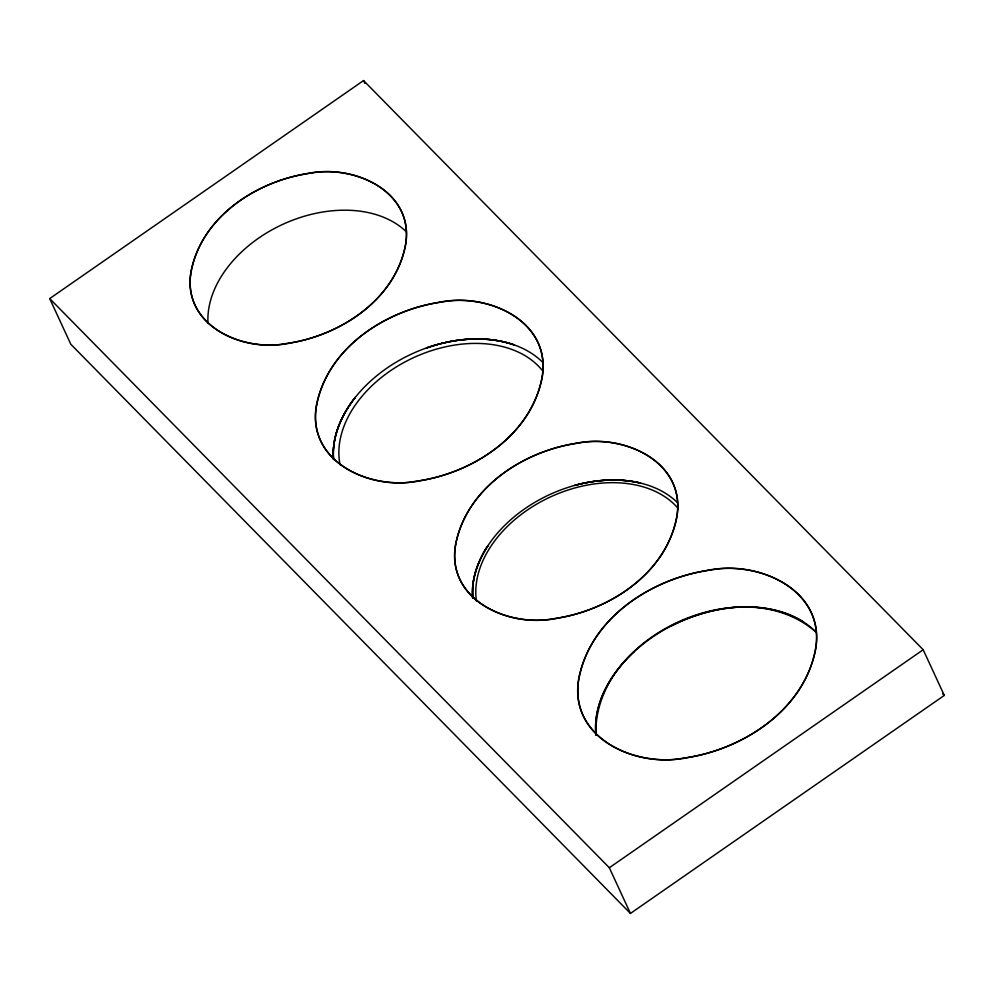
<?xml version="1.0" encoding="UTF-8"?>
<svg xmlns="http://www.w3.org/2000/svg" width="994" height="994" viewBox="0 0 994 994"><rect width="100%" height="100%" fill="white"/><g stroke="black" fill="none" stroke-linecap="round" stroke-linejoin="round"><path stroke-width="1.49" d="M596.015 735.473A124.946 87.571 -24.8 0 1 676.852 623.188A124.946 87.571 -24.8 0 1 815.826 631.936C742.096 567.922 594.673 636.073 595.841 733.41M634.184 651.642C611.26 672.739 592.946 702.746 595.953 734.939M49.7 298.585L363.555 80.564L923.19 649.741L944.3 695.415L630.444 913.436L70.81 344.259L49.7 298.585L609.334 867.75L630.444 913.436M609.334 867.75L923.19 649.741M670.962 626.096C710.934 605.793 762.299 597.729 802.63 621.399M942.523 693.613L944.3 695.415M363.555 80.564L364.835 83.334M333.524 459.464C331.598 436.788 341.514 414.722 355.367 397.277C341.601 414.784 331.648 436.764 333.574 459.452M476.511 601.333A113.179 79.334 -24.8 0 1 550.8 496.776A113.179 79.334 -24.8 0 1 678.293 508.568M340.06 464.72A113.179 79.334 -24.8 0 1 414.001 357.455A113.179 79.334 -24.8 0 1 543.184 371.57M208.007 323.398A113.179 79.334 -24.8 0 1 282.656 224.408A113.179 79.334 -24.8 0 1 406.384 231.826M333.45 458.992A119.056 83.446 -24.8 0 1 412.274 353.715A119.056 83.446 -24.8 0 1 543.159 362.773M472.622 597.667A116.708 81.806 -24.8 0 1 548.937 494.913A116.708 81.806 -24.8 0 1 677.113 502.293M190.562 275.388C184.499 328.927 246.748 352.808 290.621 342.942C342.918 334.183 398.109 297.144 406.012 241.368C412.088 187.829 349.838 163.948 305.966 173.813C253.669 182.573 198.477 219.612 190.562 275.388M315.943 409.491C309.569 465.801 375.049 490.924 421.195 480.537C476.213 471.33 534.263 432.365 542.587 373.694C548.974 317.384 483.494 292.261 437.335 302.636C382.33 311.843 324.268 350.82 315.943 409.491M455.115 548.402C448.866 603.594 513.053 628.22 558.293 618.044C612.217 609.024 669.124 570.829 677.287 513.314C683.537 458.11 619.349 433.483 574.11 443.659C520.185 452.68 463.279 490.887 455.115 548.402M472.709 586.472L472.697 598.139C471.144 579.477 477.754 561.051 487.942 545.656C479.978 557.932 474.163 571.823 472.709 586.472M578.259 682.841C571.562 741.934 640.285 768.3 688.718 757.403C746.444 747.749 807.364 706.858 816.099 645.28C822.796 586.187 754.073 559.821 705.641 570.718C647.914 580.384 586.994 621.275 578.259 682.841M191.109 271.014C181.256 323.746 240.61 352.112 285.079 343.7C338.283 336.767 394.121 301.095 405.477 245.742C415.33 193.022 355.964 164.644 311.507 173.055C258.303 180.001 202.465 215.673 191.109 271.014M316.514 404.881C306.152 460.346 368.6 490.191 415.368 481.344C471.342 474.039 530.075 436.515 542.028 378.304C552.378 322.839 489.943 292.994 443.162 301.828C387.2 309.134 328.467 346.657 316.514 404.881M455.674 543.88C445.523 598.251 506.729 627.512 552.577 618.84C607.433 611.683 665.011 574.892 676.728 517.824C686.879 463.452 625.673 434.204 579.825 442.864C524.969 450.033 467.391 486.811 455.674 543.88M578.856 678.007C567.984 736.219 633.513 767.53 682.592 758.248C741.325 750.594 802.966 711.207 815.502 650.113C826.374 591.915 760.845 560.591 711.766 569.873C653.033 577.539 591.393 616.914 578.856 678.007M431.856 346.161L426.264 348.037C454.27 338.221 485.755 335.09 514.209 344.893C487.619 335.81 458.383 337.96 431.856 346.161M580.297 483.979L574.656 485.42C596.002 479.605 618.84 477.903 640.496 483.072C620.728 478.462 599.991 479.419 580.297 483.979"/></g></svg>
